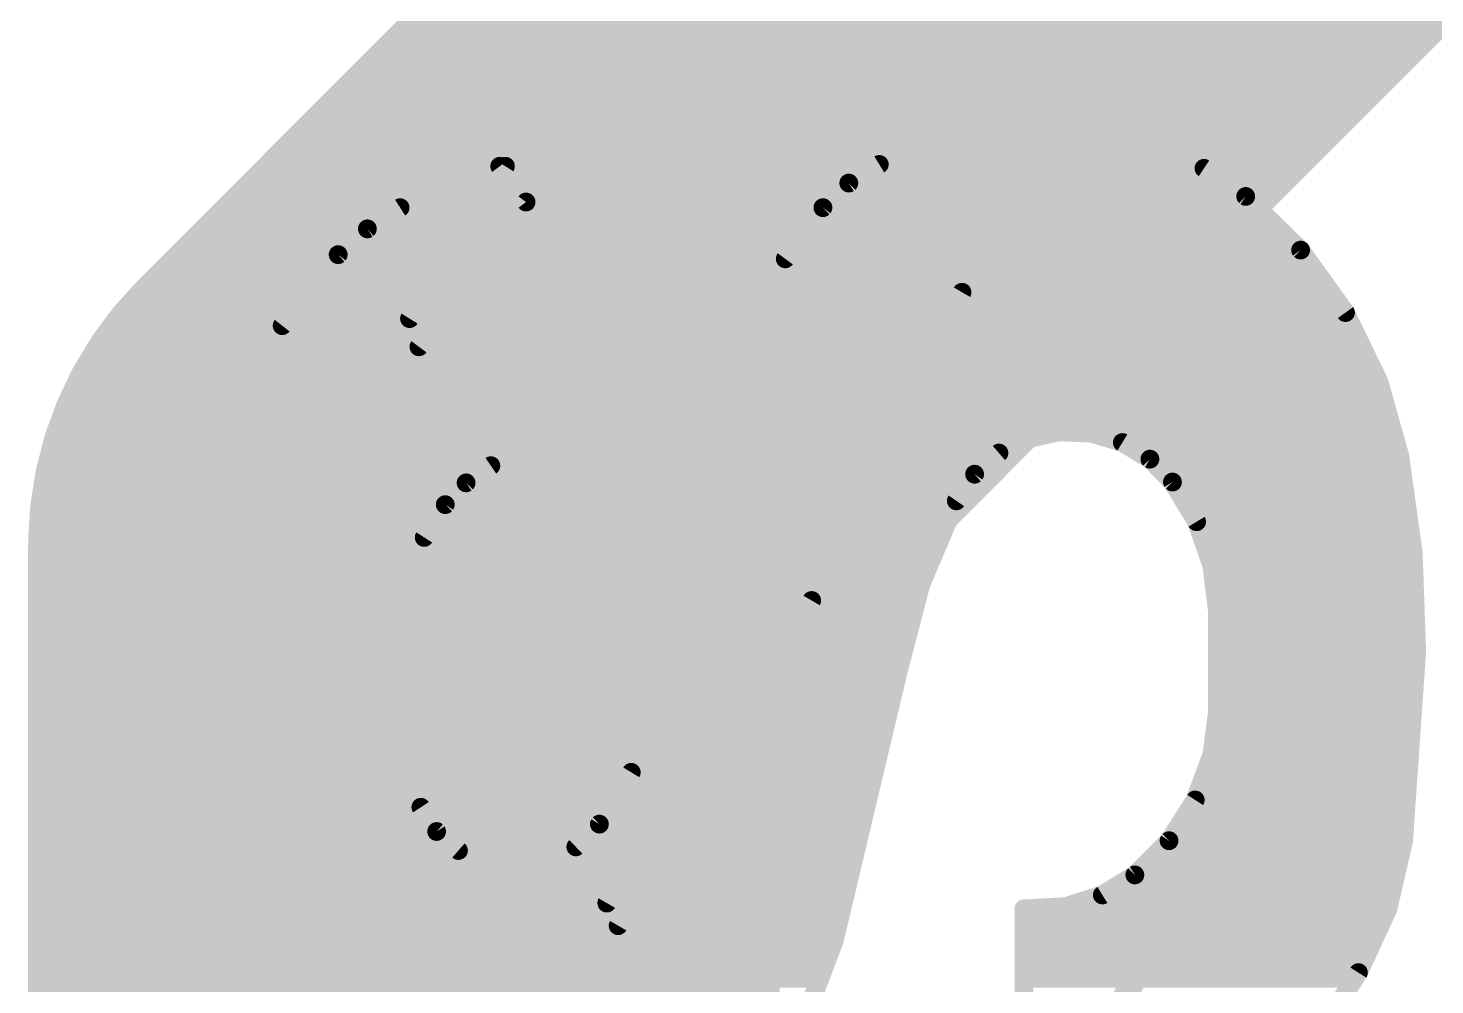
# Model space of a CAD drawing. Extents: x -1.3 to 26.8, y -12.7 to 30.6.
# Drawn here: x 9.652 to 11.554, y 5.757 to 7.05 of the extents above; entities that cross this region are included whole.
import ezdxf

# ---------------------------------------------------------------- set-up
doc = ezdxf.new("R2010")
doc.units = 0
doc.layers.add('1', color=12, linetype='CONTINUOUS')
doc.layers.add('21', color=41, linetype='CONTINUOUS')

msp = doc.modelspace()

# ---------------------------------------------------------------- linework, layer by layer
at = {"layer": '1', "const_width": 1.016}
for points in [[(10.16, 6.35), (17.78, 13.97)], [(10.16, 2.54), (10.16, 6.35)]]:
    msp.add_lwpolyline(points, dxfattribs=at)
at = {"layer": '1', "const_width": 0.508}
for points in [[(10.414, 6.35, 1), (9.906, 6.35)], [(9.9804, 6.5296, 1), (10.3396, 6.1704)]]:
    msp.add_lwpolyline(points, format="xyb", dxfattribs=at)
at = {"layer": '21', "const_width": 0.0254}
for points in [[(10.9029, 6.8994), (10.8026, 6.8656)], [(11.0084, 6.9088), (10.9029, 6.8994)], [(11.1125, 6.9012), (11.0084, 6.9088)], [(11.1789, 6.8869), (11.1125, 6.9012)], [(10.8555, 6.8834), (11.1872, 6.8834)], [(11.2415, 6.8603), (11.1789, 6.8869)], [(10.2972, 6.8631), (10.1676, 6.6573)], [(10.2895, 6.8631), (10.2337, 6.8428)], [(10.2755, 6.858), (10.2933, 6.858)], [(10.3251, 6.8148), (10.2895, 6.8631)], [(10.294, 6.858), (10.3683, 6.858)], [(10.3683, 6.8707), (10.2972, 6.8631)], [(10.3683, 6.4821), (10.3683, 6.8707)], [(10.8026, 6.8656), (10.7614, 6.8404)], [(10.7902, 6.858), (11.245, 6.858)], [(11.2979, 6.8224), (11.2415, 6.8603)], [(10.2337, 6.8428), (10.1549, 6.8072)], [(10.7614, 6.8404), (10.7264, 6.8072)], [(10.1803, 6.6192), (10.3251, 6.8148)], [(10.2111, 6.8326), (10.312, 6.8326)], [(10.278, 6.8326), (10.3683, 6.8326)], [(10.7531, 6.8326), (11.2827, 6.8326)], [(11.3722, 6.7498), (11.2979, 6.8224)], [(10.1549, 6.8072), (10.1106, 6.7786)], [(10.1549, 6.8072), (10.3195, 6.8072)], [(10.262, 6.8072), (10.3683, 6.8072)], [(10.7264, 6.8072), (10.6755, 6.7381)], [(10.7264, 6.8072), (11.3135, 6.8072)], [(10.1106, 6.7786), (10.0711, 6.7437)], [(10.1156, 6.7818), (10.3007, 6.7818)], [(10.246, 6.7818), (10.3683, 6.7818)], [(10.7077, 6.7818), (11.3395, 6.7818)], [(10.0711, 6.7437), (9.9954, 6.6477)], [(10.0855, 6.7564), (10.2819, 6.7564)], [(10.23, 6.7564), (10.3683, 6.7564)], [(10.6755, 6.7381), (10.635, 6.6624)], [(10.689, 6.7564), (11.3655, 6.7564)], [(11.4328, 6.6654), (11.3722, 6.7498)], [(10.0611, 6.731), (10.2631, 6.731)], [(10.214, 6.731), (10.3683, 6.731)], [(10.6718, 6.731), (11.3857, 6.731)], [(10.0411, 6.7056), (10.2443, 6.7056)], [(10.198, 6.7056), (10.3683, 6.7056)], [(10.6581, 6.7056), (11.404, 6.7056)], [(10.7112, 6.2763), (10.9423, 6.7005)], [(10.9499, 6.7107), (10.9144, 6.6929)], [(10.9397, 6.7056), (10.9651, 6.7056)], [(10.9423, 6.7005), (11.2674, 6.5913)], [(11.2827, 6.5989), (10.9499, 6.7107)], [(10.9144, 6.6929), (10.4343, 5.8674)], [(10.021, 6.6802), (10.2255, 6.6802)], [(10.182, 6.6802), (10.3683, 6.6802)], [(10.635, 6.6624), (10.574, 6.4969)], [(10.6445, 6.6802), (10.9312, 6.6802)], [(10.907, 6.6802), (11.0407, 6.6802)], [(11.0027, 6.6802), (11.4222, 6.6802)], [(11.478, 6.5719), (11.4328, 6.6654)], [(9.9954, 6.6477), (9.9416, 6.538)], [(10.001, 6.6548), (10.2067, 6.6548)], [(10.1676, 6.6573), (10.0355, 6.2027)], [(10.1669, 6.6548), (10.3683, 6.6548)], [(10.6322, 6.6548), (10.9174, 6.6548)], [(10.8922, 6.6548), (11.1163, 6.6548)], [(11.0784, 6.6548), (11.438, 6.6548)], [(9.9864, 6.6294), (10.1879, 6.6294)], [(10.1595, 6.6294), (10.3683, 6.6294)], [(10.6228, 6.6294), (10.9036, 6.6294)], [(10.8775, 6.6294), (11.1919, 6.6294)], [(11.154, 6.6294), (11.4502, 6.6294)], [(10.0457, 6.1976), (10.1803, 6.6192)], [(9.974, 6.604), (10.1754, 6.604)], [(10.1521, 6.604), (10.3683, 6.604)], [(10.6135, 6.604), (10.8897, 6.604)], [(10.8627, 6.604), (11.2675, 6.604)], [(11.2296, 6.604), (11.4625, 6.604)], [(11.2674, 6.5913), (11.3563, 6.1976)], [(11.3741, 6.1874), (11.2827, 6.5989)], [(9.9615, 6.5786), (10.1673, 6.5786)], [(10.1447, 6.5786), (10.3683, 6.5786)], [(10.6041, 6.5786), (10.8759, 6.5786)], [(10.8479, 6.5786), (11.2872, 6.5786)], [(11.2703, 6.5786), (11.4747, 6.5786)], [(11.5062, 6.4719), (11.478, 6.5719)], [(9.9491, 6.5532), (10.1592, 6.5532)], [(10.1374, 6.5532), (10.3683, 6.5532)], [(10.5948, 6.5532), (10.862, 6.5532)], [(10.8332, 6.5532), (11.2929, 6.5532)], [(11.276, 6.5532), (11.4832, 6.5532)], [(9.9416, 6.538), (9.9047, 6.4029)], [(9.9388, 6.5278), (10.1511, 6.5278)], [(10.13, 6.5278), (10.3683, 6.5278)], [(10.5854, 6.5278), (10.8482, 6.5278)], [(10.8184, 6.5278), (11.2985, 6.5278)], [(11.2817, 6.5278), (11.4904, 6.5278)], [(9.9319, 6.5024), (10.143, 6.5024)], [(10.1226, 6.5024), (10.3683, 6.5024)], [(10.574, 6.4969), (10.5359, 6.3246)], [(10.5761, 6.5024), (10.8344, 6.5024)], [(10.8036, 6.5024), (11.0374, 6.5024)], [(10.9644, 6.4756), (11.0034, 6.4951)], [(11.0034, 6.4951), (11.046, 6.5042)], [(11.046, 6.5042), (11.0896, 6.5024)], [(11.0896, 6.5024), (11.1312, 6.4898)], [(11.0896, 6.5024), (11.3041, 6.5024)], [(11.2875, 6.5024), (11.4976, 6.5024)], [(9.925, 6.477), (10.1349, 6.477)], [(10.1152, 6.477), (10.3259, 6.477)], [(10.2775, 6.4585), (10.3149, 6.4745)], [(10.3149, 6.4745), (10.3413, 6.4805)], [(10.3413, 6.4805), (10.3683, 6.4821)], [(10.5696, 6.477), (10.8205, 6.477)], [(10.7888, 6.477), (10.9671, 6.477)], [(10.9315, 6.447), (10.9644, 6.4756)], [(11.1312, 6.4898), (11.1684, 6.4673)], [(11.1524, 6.477), (11.3098, 6.477)], [(11.2932, 6.477), (11.5048, 6.477)], [(11.5244, 6.3404), (11.5062, 6.4719)], [(10.244, 6.4353), (10.2775, 6.4585)], [(11.1684, 6.4673), (11.1989, 6.4364)], [(9.918, 6.4516), (10.1268, 6.4516)], [(10.1078, 6.4516), (10.2676, 6.4516)], [(10.2159, 6.4059), (10.244, 6.4353)], [(10.564, 6.4516), (10.8067, 6.4516)], [(10.7741, 6.4516), (10.9368, 6.4516)], [(10.9068, 6.411), (10.9315, 6.447)], [(11.1839, 6.4516), (11.3154, 6.4516)], [(11.1989, 6.4364), (11.2316, 6.3828)], [(11.2989, 6.4516), (11.509, 6.4516)], [(9.9111, 6.4262), (10.1187, 6.4262)], [(10.1004, 6.4262), (10.2353, 6.4262)], [(10.5584, 6.4262), (10.7929, 6.4262)], [(10.7593, 6.4262), (10.9172, 6.4262)], [(11.2051, 6.4262), (11.3211, 6.4262)], [(11.3047, 6.4262), (11.5125, 6.4262)], [(9.9047, 6.4029), (9.8908, 6.2636)], [(9.9045, 6.4008), (10.1106, 6.4008)], [(10.0931, 6.4008), (10.2126, 6.4008)], [(10.1875, 6.3616), (10.2159, 6.4059)], [(10.5528, 6.4008), (10.779, 6.4008)], [(10.7445, 6.4008), (10.9025, 6.4008)], [(10.8589, 6.2983), (10.9068, 6.411)], [(11.2206, 6.4008), (11.3267, 6.4008)], [(11.3104, 6.4008), (11.5161, 6.4008)], [(11.2316, 6.3828), (11.2522, 6.3234)], [(9.902, 6.3754), (10.1025, 6.3754)], [(10.0857, 6.3754), (10.1964, 6.3754)], [(10.1678, 6.3127), (10.1875, 6.3616)], [(10.5471, 6.3754), (10.7652, 6.3754)], [(10.7297, 6.3754), (10.8917, 6.3754)], [(11.2341, 6.3754), (11.3323, 6.3754)], [(11.3162, 6.3754), (11.5196, 6.3754)], [(9.8994, 6.35), (10.0944, 6.35)], [(10.0783, 6.35), (10.1828, 6.35)], [(10.5415, 6.35), (10.7514, 6.35)], [(10.715, 6.35), (10.8809, 6.35)], [(11.243, 6.35), (11.338, 6.35)], [(11.3219, 6.35), (11.5231, 6.35)], [(11.5291, 6.2078), (11.5244, 6.3404)], [(9.8969, 6.3246), (10.0862, 6.3246)], [(10.0709, 6.3246), (10.1726, 6.3246)], [(10.5359, 6.3246), (10.4953, 6.1214)], [(10.5359, 6.3246), (10.7375, 6.3246)], [(10.7002, 6.3246), (10.8701, 6.3246)], [(11.2518, 6.3246), (11.3436, 6.3246)], [(11.2522, 6.3234), (11.2598, 6.2611)], [(11.3276, 6.3246), (11.525, 6.3246)], [(10.1575, 6.2611), (10.1678, 6.3127)], [(9.8944, 6.2992), (10.0781, 6.2992)], [(10.0635, 6.2992), (10.1651, 6.2992)], [(10.5308, 6.2992), (10.7237, 6.2992)], [(10.6854, 6.2992), (10.8593, 6.2992)], [(10.828, 6.1798), (10.8589, 6.2983)], [(11.2551, 6.2992), (11.3493, 6.2992)], [(11.3334, 6.2992), (11.5259, 6.2992)], [(9.8908, 6.2636), (9.8908, 6.0833)], [(9.8918, 6.2738), (10.07, 6.2738)], [(10.0562, 6.2738), (10.16, 6.2738)], [(10.4496, 5.8369), (10.7112, 6.2763)], [(10.5258, 6.2738), (10.7097, 6.2738)], [(10.6707, 6.2738), (10.8525, 6.2738)], [(11.2582, 6.2738), (11.3549, 6.2738)], [(11.3391, 6.2738), (11.5268, 6.2738)], [(9.8908, 6.2484), (10.0619, 6.2484)], [(10.0488, 6.2484), (10.1568, 6.2484)], [(10.153, 6.1748), (10.1575, 6.2611)], [(10.5207, 6.2484), (10.6946, 6.2484)], [(10.6559, 6.2484), (10.8459, 6.2484)], [(11.2598, 6.2611), (11.2598, 6.1265)], [(11.2598, 6.2484), (11.3606, 6.2484)], [(11.3448, 6.2484), (11.5277, 6.2484)], [(9.8908, 6.223), (10.0538, 6.223)], [(10.0414, 6.223), (10.1555, 6.223)], [(10.5156, 6.223), (10.6795, 6.223)], [(10.6411, 6.223), (10.8393, 6.223)], [(11.2598, 6.223), (11.3662, 6.223)], [(11.3506, 6.223), (11.5286, 6.223)], [(11.5113, 5.9512), (11.5291, 6.2078)], [(9.8908, 6.1976), (10.0457, 6.1976)], [(10.0355, 6.2027), (10.1448, 5.7836)], [(10.0368, 6.1976), (10.1542, 6.1976)], [(10.16, 5.8191), (10.0457, 6.1976)], [(10.5105, 6.1976), (10.6643, 6.1976)], [(10.6263, 6.1976), (10.8326, 6.1976)], [(11.3563, 6.1976), (10.9982, 5.4737)], [(10.9982, 5.4737), (11.3741, 6.1874)], [(11.2598, 6.1976), (11.3718, 6.1976)], [(11.3563, 6.1976), (11.5284, 6.1976)], [(9.8908, 6.1722), (10.0534, 6.1722)], [(10.0435, 6.1722), (10.1532, 6.1722)], [(10.1575, 6.0884), (10.153, 6.1748)], [(10.5054, 6.1722), (10.6492, 6.1722)], [(10.6116, 6.1722), (10.8262, 6.1722)], [(10.7417, 5.8166), (10.828, 6.1798)], [(11.2598, 6.1722), (11.3661, 6.1722)], [(11.3437, 6.1722), (11.5266, 6.1722)], [(9.8908, 6.1468), (10.061, 6.1468)], [(10.0501, 6.1468), (10.1545, 6.1468)], [(10.5004, 6.1468), (10.6341, 6.1468)], [(10.5968, 6.1468), (10.8202, 6.1468)], [(11.2598, 6.1468), (11.3527, 6.1468)], [(11.3312, 6.1468), (11.5249, 6.1468)], [(9.8908, 6.1214), (10.0687, 6.1214)], [(10.0567, 6.1214), (10.1558, 6.1214)], [(10.4953, 6.1214), (10.4673, 6.0441)], [(10.4953, 6.1214), (10.619, 6.1214)], [(10.582, 6.1214), (10.8141, 6.1214)], [(11.2598, 6.1265), (11.2522, 6.0681)], [(11.2591, 6.1214), (11.3393, 6.1214)], [(11.3186, 6.1214), (11.5231, 6.1214)], [(9.8908, 6.096), (10.0764, 6.096)], [(10.0633, 6.096), (10.1571, 6.096)], [(10.4861, 6.096), (10.6039, 6.096)], [(10.5673, 6.096), (10.8081, 6.096)], [(11.2558, 6.096), (11.326, 6.096)], [(11.306, 6.096), (11.5213, 6.096)], [(9.8908, 6.0833), (9.9063, 5.9403)], [(10.1664, 6.0416), (10.1575, 6.0884)], [(9.8922, 6.0706), (10.0841, 6.0706)], [(10.07, 6.0706), (10.1609, 6.0706)], [(10.4769, 6.0706), (10.5887, 6.0706)], [(10.5525, 6.0706), (10.8021, 6.0706)], [(11.2522, 6.0681), (11.2296, 6.0068)], [(11.2525, 6.0706), (11.3126, 6.0706)], [(11.2935, 6.0706), (11.5196, 6.0706)], [(9.8949, 6.0452), (10.0917, 6.0452)], [(10.0766, 6.0452), (10.1657, 6.0452)], [(10.1829, 5.9969), (10.1664, 6.0416)], [(10.4673, 6.0441), (10.4242, 5.9741)], [(10.4677, 6.0452), (10.5736, 6.0452)], [(10.5377, 6.0452), (10.796, 6.0452)], [(11.2438, 6.0452), (11.2992, 6.0452)], [(11.2809, 6.0452), (11.5178, 6.0452)], [(9.8977, 6.0198), (10.0994, 6.0198)], [(10.0832, 6.0198), (10.1744, 6.0198)], [(10.4524, 6.0198), (10.5585, 6.0198)], [(10.5229, 6.0198), (10.79, 6.0198)], [(11.2344, 6.0198), (11.2858, 6.0198)], [(11.2683, 6.0198), (11.5161, 6.0198)], [(10.2042, 5.9642), (10.1829, 5.9969)], [(11.2296, 6.0068), (11.1944, 5.9517)], [(9.9004, 5.9944), (10.1071, 5.9944)], [(10.0898, 5.9944), (10.1845, 5.9944)], [(10.4367, 5.9944), (10.5434, 5.9944)], [(10.5082, 5.9944), (10.7839, 5.9944)], [(11.2217, 5.9944), (11.2724, 5.9944)], [(11.2558, 5.9944), (11.5143, 5.9944)], [(9.9032, 5.969), (10.1147, 5.969)], [(10.0964, 5.969), (10.2011, 5.969)], [(10.2337, 5.9385), (10.2042, 5.9642)], [(10.4242, 5.9741), (10.3924, 5.9434)], [(10.4189, 5.969), (10.5282, 5.969)], [(10.4934, 5.969), (10.7779, 5.969)], [(11.2054, 5.969), (11.2591, 5.969)], [(11.2432, 5.969), (11.5125, 5.969)], [(9.9059, 5.9436), (10.1224, 5.9436)], [(9.9063, 5.9403), (9.9474, 5.8025)], [(10.1031, 5.9436), (10.2278, 5.9436)], [(10.3924, 5.9434), (10.353, 5.9233)], [(10.3926, 5.9436), (10.5131, 5.9436)], [(10.4786, 5.9436), (10.7719, 5.9436)], [(11.1944, 5.9517), (11.1481, 5.9055)], [(11.1863, 5.9436), (11.2457, 5.9436)], [(11.2307, 5.9436), (11.5095, 5.9436)], [(11.4901, 5.8591), (11.5113, 5.9512)], [(10.2713, 5.9214), (10.2337, 5.9385)], [(10.3123, 5.9162), (10.2713, 5.9214)], [(10.353, 5.9233), (10.3123, 5.9162)], [(9.9129, 5.9182), (10.1301, 5.9182)], [(10.1097, 5.9182), (10.2963, 5.9182)], [(10.3239, 5.9182), (10.498, 5.9182)], [(10.4638, 5.9182), (10.7658, 5.9182)], [(11.1481, 5.9055), (11.1041, 5.8784)], [(11.1608, 5.9182), (11.2323, 5.9182)], [(11.2181, 5.9182), (11.5037, 5.9182)], [(9.9204, 5.8928), (10.1377, 5.8928)], [(10.1163, 5.8928), (10.4829, 5.8928)], [(10.4491, 5.8928), (10.7598, 5.8928)], [(11.1275, 5.8928), (11.2189, 5.8928)], [(11.2055, 5.8928), (11.4978, 5.8928)], [(9.928, 5.8674), (10.1454, 5.8674)], [(10.1229, 5.8674), (10.4678, 5.8674)], [(10.4343, 5.8674), (10.16, 5.8191)], [(10.4343, 5.8674), (10.7538, 5.8674)], [(11.1041, 5.8784), (11.0549, 5.8628)], [(11.0694, 5.8674), (11.2056, 5.8674)], [(11.193, 5.8674), (11.492, 5.8674)], [(11.0033, 5.8598), (10.9982, 5.8598)], [(10.9982, 5.8598), (10.9982, 5.4737)], [(11.0549, 5.8628), (11.0033, 5.8598)], [(11.4503, 5.7734), (11.4901, 5.8591)], [(9.9356, 5.842), (10.1531, 5.842)], [(10.1296, 5.842), (10.4526, 5.842)], [(10.1448, 5.7836), (10.4496, 5.8369)], [(10.2901, 5.842), (10.7477, 5.842)], [(10.9982, 5.842), (11.1922, 5.842)], [(11.1804, 5.842), (11.4821, 5.842)], [(9.9432, 5.8166), (10.7417, 5.8166)], [(10.1362, 5.8166), (10.3335, 5.8166)], [(10.7111, 5.7358), (10.7417, 5.8166)], [(10.9982, 5.8166), (11.1788, 5.8166)], [(11.1678, 5.8166), (11.4703, 5.8166)], [(9.9474, 5.8025), (10.0127, 5.6744)], [(9.9531, 5.7912), (10.7321, 5.7912)], [(10.1428, 5.7912), (10.1883, 5.7912)], [(10.9982, 5.7912), (11.1654, 5.7912)], [(11.1553, 5.7912), (11.4586, 5.7912)], [(11.3741, 5.654), (11.4503, 5.7734)], [(9.9661, 5.7658), (10.7225, 5.7658)], [(10.9982, 5.7658), (11.152, 5.7658)], [(11.1427, 5.7658), (11.4454, 5.7658)]]:
    msp.add_lwpolyline(points, dxfattribs=at)
at = {"layer": '21', "const_width": 0.0127}
for points in [[(10.9024, 6.9057, 1), (10.9035, 6.8931)], [(10.905, 6.8934, 1), (10.9009, 6.9054)], [(11.0089, 6.9151, 1), (11.0079, 6.9025)], [(11.009, 6.9025, 1), (11.0078, 6.9151)], [(11.1138, 6.9074, 1), (11.1112, 6.895)], [(11.112, 6.8949, 1), (11.113, 6.9075)], [(10.8555, 6.8898, 1), (10.8555, 6.877)], [(11.1814, 6.8928, 1), (11.1765, 6.8811)], [(11.1776, 6.8807, 1), (11.1803, 6.8931)], [(11.1872, 6.877, 1), (11.1872, 6.8898)], [(10.2755, 6.8644, 1), (10.2755, 6.8517)], [(10.2946, 6.8669, 1), (10.2844, 6.8593)], [(10.2917, 6.8571, 1), (10.2873, 6.8691)], [(10.294, 6.8644, 1), (10.294, 6.8517)], [(10.2965, 6.8694, 1), (10.2979, 6.8568)], [(10.3026, 6.8597, 1), (10.2918, 6.8665)], [(10.2933, 6.8517, 1), (10.2933, 6.8644)], [(10.3746, 6.8707, 1), (10.362, 6.8707)], [(10.369, 6.8644, 1), (10.3676, 6.877)], [(10.3683, 6.8517, 1), (10.3683, 6.8644)], [(10.7902, 6.8644, 1), (10.7902, 6.8517)], [(10.8006, 6.8716, 1), (10.8046, 6.8596)], [(10.8059, 6.8602, 1), (10.7993, 6.871)], [(11.245, 6.8656, 1), (11.238, 6.8551)], [(11.239, 6.8545, 1), (11.244, 6.8662)], [(11.245, 6.8517, 1), (11.245, 6.8644)], [(10.2315, 6.8488, 1), (10.2359, 6.8368)], [(10.2363, 6.837, 1), (10.2311, 6.8486)], [(10.7581, 6.8459, 1), (10.7647, 6.835)], [(10.7658, 6.8358, 1), (10.757, 6.845)], [(10.2111, 6.839, 1), (10.2111, 6.8262)], [(10.278, 6.839, 1), (10.278, 6.8262)], [(10.312, 6.8262, 1), (10.312, 6.839)], [(10.3302, 6.811, 1), (10.32, 6.8186)], [(10.3683, 6.8262, 1), (10.3683, 6.839)], [(10.7531, 6.839, 1), (10.7531, 6.8262)], [(11.2827, 6.8262, 1), (11.2827, 6.839)], [(11.3023, 6.8269, 1), (11.2935, 6.8179)], [(11.2944, 6.8171, 1), (11.3014, 6.8277)], [(10.1549, 6.8136, 1), (10.1549, 6.8008)], [(10.1523, 6.813, 1), (10.1575, 6.8014)], [(10.1583, 6.8019, 1), (10.1515, 6.8125)], [(10.262, 6.8136, 1), (10.262, 6.8008)], [(10.3195, 6.8008, 1), (10.3195, 6.8136)], [(10.32, 6.811, 1), (10.3302, 6.8186)], [(10.3683, 6.8008, 1), (10.3683, 6.8136)], [(10.7264, 6.8136, 1), (10.7264, 6.8008)], [(10.722, 6.8118, 1), (10.7308, 6.8026)], [(10.7315, 6.8034, 1), (10.7213, 6.811)], [(11.3135, 6.8008, 1), (11.3135, 6.8136)], [(10.1072, 6.7839, 1), (10.1141, 6.7732)], [(10.1148, 6.7738, 1), (10.1064, 6.7833)], [(10.1156, 6.7882, 1), (10.1156, 6.7755)], [(10.246, 6.7882, 1), (10.246, 6.7755)], [(10.3007, 6.7755, 1), (10.3007, 6.7882)], [(10.3683, 6.7755, 1), (10.3683, 6.7882)], [(10.7077, 6.7882, 1), (10.7077, 6.7755)], [(11.3395, 6.7755, 1), (11.3395, 6.7882)], [(10.0669, 6.7485, 1), (10.0753, 6.7389)], [(10.0761, 6.7398, 1), (10.0661, 6.7476)], [(10.0855, 6.7628, 1), (10.0855, 6.75)], [(10.23, 6.7628, 1), (10.23, 6.75)], [(10.2819, 6.75, 1), (10.2819, 6.7628)], [(10.3683, 6.75, 1), (10.3683, 6.7628)], [(10.6811, 6.7351, 1), (10.6699, 6.7411)], [(10.689, 6.7628, 1), (10.689, 6.75)], [(11.3655, 6.75, 1), (11.3655, 6.7628)], [(11.3774, 6.7535, 1), (11.367, 6.7461)], [(11.3678, 6.7453, 1), (11.3766, 6.7543)], [(10.0611, 6.7374, 1), (10.0611, 6.7247)], [(10.214, 6.7374, 1), (10.214, 6.7247)], [(10.2631, 6.7247, 1), (10.2631, 6.7374)], [(10.3683, 6.7247, 1), (10.3683, 6.7374)], [(10.6718, 6.7374, 1), (10.6718, 6.7247)], [(10.6704, 6.7418, 1), (10.6806, 6.7343)], [(11.3857, 6.7247, 1), (11.3857, 6.7374)], [(10.0411, 6.712, 1), (10.0411, 6.6993)], [(10.198, 6.712, 1), (10.198, 6.6993)], [(10.2443, 6.6993, 1), (10.2443, 6.712)], [(10.3683, 6.6993, 1), (10.3683, 6.712)], [(10.6581, 6.712, 1), (10.6581, 6.6993)], [(10.9397, 6.712, 1), (10.9397, 6.6993)], [(10.9443, 6.7065, 1), (10.9403, 6.6945)], [(10.9479, 6.6975, 1), (10.9367, 6.7035)], [(10.9519, 6.7167, 1), (10.9479, 6.7047)], [(10.9527, 6.705, 1), (10.9471, 6.7164)], [(10.9651, 6.6993, 1), (10.9651, 6.712)], [(11.404, 6.6993, 1), (11.404, 6.712)], [(10.9116, 6.6986, 1), (10.9172, 6.6872)], [(10.9199, 6.6897, 1), (10.9089, 6.6961)], [(10.021, 6.6866, 1), (10.021, 6.6738)], [(10.182, 6.6866, 1), (10.182, 6.6738)], [(10.2255, 6.6738, 1), (10.2255, 6.6866)], [(10.3683, 6.6738, 1), (10.3683, 6.6866)], [(10.641, 6.6602, 1), (10.629, 6.6646)], [(10.6445, 6.6866, 1), (10.6445, 6.6738)], [(10.907, 6.6866, 1), (10.907, 6.6738)], [(10.9312, 6.6738, 1), (10.9312, 6.6866)], [(11.0027, 6.6866, 1), (11.0027, 6.6738)], [(11.0407, 6.6738, 1), (11.0407, 6.6866)], [(11.4222, 6.6738, 1), (11.4222, 6.6866)], [(11.4386, 6.6682, 1), (11.4271, 6.6627)], [(11.4277, 6.6617, 1), (11.438, 6.6691)], [(9.9904, 6.6517, 1), (10.0004, 6.6438)], [(10.0011, 6.6449, 1), (9.9897, 6.6505)], [(10.001, 6.6612, 1), (10.001, 6.6485)], [(10.1669, 6.6612, 1), (10.1669, 6.6485)], [(10.1622, 6.6607, 1), (10.173, 6.6539)], [(10.1737, 6.6555, 1), (10.1615, 6.6591)], [(10.2067, 6.6485, 1), (10.2067, 6.6612)], [(10.3683, 6.6485, 1), (10.3683, 6.6612)], [(10.6322, 6.6612, 1), (10.6322, 6.6485)], [(10.6294, 6.6654, 1), (10.6406, 6.6594)], [(10.8922, 6.6612, 1), (10.8922, 6.6485)], [(10.9174, 6.6485, 1), (10.9174, 6.6612)], [(11.0784, 6.6612, 1), (11.0784, 6.6485)], [(11.1163, 6.6485, 1), (11.1163, 6.6612)], [(11.438, 6.6485, 1), (11.438, 6.6612)], [(9.9864, 6.6358, 1), (9.9864, 6.6231)], [(10.1595, 6.6358, 1), (10.1595, 6.6231)], [(10.1879, 6.6231, 1), (10.1879, 6.6358)], [(10.3683, 6.6231, 1), (10.3683, 6.6358)], [(10.6228, 6.6358, 1), (10.6228, 6.6231)], [(10.8775, 6.6358, 1), (10.8775, 6.6231)], [(10.9036, 6.6231, 1), (10.9036, 6.6358)], [(11.154, 6.6358, 1), (11.154, 6.6231)], [(11.1919, 6.6231, 1), (11.1919, 6.6358)], [(11.4502, 6.6231, 1), (11.4502, 6.6358)], [(10.1752, 6.623, 1), (10.1854, 6.6154)], [(10.1863, 6.6173, 1), (10.1743, 6.6211)], [(9.974, 6.6104, 1), (9.974, 6.5976)], [(10.1521, 6.6104, 1), (10.1521, 6.5976)], [(10.1754, 6.5976, 1), (10.1754, 6.6104)], [(10.3683, 6.5976, 1), (10.3683, 6.6104)], [(10.6135, 6.6104, 1), (10.6135, 6.5976)], [(10.8627, 6.6104, 1), (10.8627, 6.5976)], [(10.8897, 6.5976, 1), (10.8897, 6.6104)], [(11.2296, 6.6104, 1), (11.2296, 6.5976)], [(11.2736, 6.5927, 1), (11.2612, 6.5899)], [(11.2654, 6.5853, 1), (11.2694, 6.5973)], [(11.2675, 6.5976, 1), (11.2675, 6.6104)], [(11.2889, 6.6003, 1), (11.2765, 6.5975)], [(11.2807, 6.5929, 1), (11.2847, 6.6049)], [(11.4625, 6.5976, 1), (11.4625, 6.6104)], [(9.9615, 6.585, 1), (9.9615, 6.5723)], [(10.1447, 6.585, 1), (10.1447, 6.5723)], [(10.1673, 6.5723, 1), (10.1673, 6.585)], [(10.3683, 6.5723, 1), (10.3683, 6.585)], [(10.6041, 6.585, 1), (10.6041, 6.5723)], [(10.8479, 6.585, 1), (10.8479, 6.5723)], [(10.8759, 6.5723, 1), (10.8759, 6.585)], [(11.2703, 6.585, 1), (11.2703, 6.5723)], [(11.2872, 6.5723, 1), (11.2872, 6.585)], [(11.4841, 6.5736, 1), (11.4718, 6.5701)], [(11.4722, 6.5691, 1), (11.4837, 6.5746)], [(11.4747, 6.5723, 1), (11.4747, 6.585)], [(9.9491, 6.5596, 1), (9.9491, 6.5469)], [(10.1374, 6.5596, 1), (10.1374, 6.5469)], [(10.1592, 6.5469, 1), (10.1592, 6.5596)], [(10.3683, 6.5469, 1), (10.3683, 6.5596)], [(10.5948, 6.5596, 1), (10.5948, 6.5469)], [(10.8332, 6.5596, 1), (10.8332, 6.5469)], [(10.862, 6.5469, 1), (10.862, 6.5596)], [(11.276, 6.5596, 1), (11.276, 6.5469)], [(11.2929, 6.5469, 1), (11.2929, 6.5596)], [(11.4832, 6.5469, 1), (11.4832, 6.5596)], [(9.9359, 6.5408, 1), (9.9473, 6.5352)], [(9.9477, 6.5363, 1), (9.9355, 6.5397)], [(9.9388, 6.5342, 1), (9.9388, 6.5214)], [(10.13, 6.5342, 1), (10.13, 6.5214)], [(10.1511, 6.5214, 1), (10.1511, 6.5342)], [(10.3683, 6.5214, 1), (10.3683, 6.5342)], [(10.5854, 6.5342, 1), (10.5854, 6.5214)], [(10.8184, 6.5342, 1), (10.8184, 6.5214)], [(10.8482, 6.5214, 1), (10.8482, 6.5342)], [(11.2817, 6.5342, 1), (11.2817, 6.5214)], [(11.2985, 6.5214, 1), (11.2985, 6.5342)], [(11.4904, 6.5214, 1), (11.4904, 6.5342)], [(9.9319, 6.5088, 1), (9.9319, 6.4961)], [(10.1226, 6.5088, 1), (10.1226, 6.4961)], [(10.143, 6.4961, 1), (10.143, 6.5088)], [(10.3683, 6.4961, 1), (10.3683, 6.5088)], [(10.5681, 6.499, 1), (10.58, 6.4947)], [(10.5802, 6.4955, 1), (10.5678, 6.4982)], [(10.5761, 6.5088, 1), (10.5761, 6.4961)], [(10.8036, 6.5088, 1), (10.8036, 6.4961)], [(10.8344, 6.4961, 1), (10.8344, 6.5088)], [(11.002, 6.5013, 1), (11.0047, 6.4889)], [(11.0062, 6.4894, 1), (11.0005, 6.5008)], [(11.0374, 6.4961, 1), (11.0374, 6.5088)], [(11.0463, 6.5106, 1), (11.0458, 6.4979)], [(11.0473, 6.498, 1), (11.0447, 6.5105)], [(11.0914, 6.5085, 1), (11.0878, 6.4963)], [(11.0896, 6.5088, 1), (11.0896, 6.4961)], [(11.0893, 6.4961, 1), (11.0899, 6.5087)], [(11.2875, 6.5088, 1), (11.2875, 6.4961)], [(11.3041, 6.4961, 1), (11.3041, 6.5088)], [(11.4976, 6.4961, 1), (11.4976, 6.5088)], [(9.925, 6.4834, 1), (9.925, 6.4707)], [(10.1152, 6.4834, 1), (10.1152, 6.4707)], [(10.1349, 6.4707, 1), (10.1349, 6.4834)], [(10.3135, 6.4807, 1), (10.3163, 6.4683)], [(10.3174, 6.4687, 1), (10.3124, 6.4803)], [(10.3259, 6.4707, 1), (10.3259, 6.4834)], [(10.3409, 6.4868, 1), (10.3417, 6.4741)], [(10.3427, 6.4743, 1), (10.3399, 6.4867)], [(10.362, 6.4821, 1), (10.3746, 6.4821)], [(10.3687, 6.4758, 1), (10.3679, 6.4884)], [(10.5696, 6.4834, 1), (10.5696, 6.4707)], [(10.7888, 6.4834, 1), (10.7888, 6.4707)], [(10.8205, 6.4707, 1), (10.8205, 6.4834)], [(10.9615, 6.4813, 1), (10.9672, 6.4699)], [(10.9685, 6.4708, 1), (10.9602, 6.4804)], [(10.9671, 6.4707, 1), (10.9671, 6.4834)], [(11.1345, 6.4952, 1), (11.1279, 6.4844)], [(11.1293, 6.4837, 1), (11.133, 6.4959)], [(11.1524, 6.4834, 1), (11.1524, 6.4707)], [(11.2932, 6.4834, 1), (11.2932, 6.4707)], [(11.3098, 6.4707, 1), (11.3098, 6.4834)], [(11.5125, 6.4728, 1), (11.4999, 6.471)], [(11.5048, 6.4707, 1), (11.5048, 6.4834)], [(10.275, 6.4643, 1), (10.28, 6.4526)], [(10.2811, 6.4532, 1), (10.2739, 6.4637)], [(11.1729, 6.4718, 1), (11.1639, 6.4629)], [(11.1651, 6.4619, 1), (11.1717, 6.4728)], [(11.5001, 6.4702, 1), (11.5123, 6.4736)], [(9.918, 6.458, 1), (9.918, 6.4452)], [(10.1078, 6.458, 1), (10.1078, 6.4452)], [(10.1268, 6.4452, 1), (10.1268, 6.458)], [(10.2404, 6.4405, 1), (10.2477, 6.4301)], [(10.2486, 6.4309, 1), (10.2395, 6.4397)], [(10.2676, 6.4452, 1), (10.2676, 6.458)], [(10.564, 6.458, 1), (10.564, 6.4452)], [(10.7741, 6.458, 1), (10.7741, 6.4452)], [(10.8067, 6.4452, 1), (10.8067, 6.458)], [(10.9273, 6.4518, 1), (10.9356, 6.4422)], [(10.9367, 6.4434, 1), (10.9262, 6.4506)], [(10.9368, 6.4452, 1), (10.9368, 6.458)], [(11.1839, 6.458, 1), (11.1839, 6.4452)], [(11.2043, 6.4397, 1), (11.1935, 6.4331)], [(11.1944, 6.4319, 1), (11.2034, 6.4409)], [(11.2989, 6.458, 1), (11.2989, 6.4452)], [(11.3154, 6.4452, 1), (11.3154, 6.458)], [(11.509, 6.4452, 1), (11.509, 6.458)], [(9.9111, 6.4326, 1), (9.9111, 6.4199)], [(10.1004, 6.4326, 1), (10.1004, 6.4199)], [(10.1187, 6.4199, 1), (10.1187, 6.4326)], [(10.2353, 6.4199, 1), (10.2353, 6.4326)], [(10.5584, 6.4326, 1), (10.5584, 6.4199)], [(10.7593, 6.4326, 1), (10.7593, 6.4199)], [(10.7929, 6.4199, 1), (10.7929, 6.4326)], [(10.9172, 6.4199, 1), (10.9172, 6.4326)], [(11.2051, 6.4326, 1), (11.2051, 6.4199)], [(11.3047, 6.4326, 1), (11.3047, 6.4199)], [(11.3211, 6.4199, 1), (11.3211, 6.4326)], [(11.5125, 6.4199, 1), (11.5125, 6.4326)], [(9.9045, 6.4072, 1), (9.9045, 6.3944)], [(9.8986, 6.4046, 1), (9.9109, 6.4012)], [(9.911, 6.4023, 1), (9.8984, 6.4036)], [(10.0931, 6.4072, 1), (10.0931, 6.3944)], [(10.1106, 6.3944, 1), (10.1106, 6.4072)], [(10.2113, 6.4103, 1), (10.2205, 6.4015)], [(10.2212, 6.4025, 1), (10.2106, 6.4093)], [(10.2126, 6.3944, 1), (10.2126, 6.4072)], [(10.5528, 6.4072, 1), (10.5528, 6.3944)], [(10.7445, 6.4072, 1), (10.7445, 6.3944)], [(10.779, 6.3944, 1), (10.779, 6.4072)], [(10.9016, 6.4146, 1), (10.912, 6.4074)], [(10.9126, 6.4085, 1), (10.901, 6.4135)], [(10.9025, 6.3944, 1), (10.9025, 6.4072)], [(11.2206, 6.4072, 1), (11.2206, 6.3944)], [(11.3104, 6.4072, 1), (11.3104, 6.3944)], [(11.3267, 6.3944, 1), (11.3267, 6.4072)], [(11.5161, 6.3944, 1), (11.5161, 6.4072)], [(11.2376, 6.3848, 1), (11.2256, 6.3807)], [(11.2261, 6.3795, 1), (11.237, 6.3861)], [(9.902, 6.3818, 1), (9.902, 6.369)], [(10.0857, 6.3818, 1), (10.0857, 6.369)], [(10.1025, 6.369, 1), (10.1025, 6.3818)], [(10.1821, 6.365, 1), (10.1928, 6.3581)], [(10.1934, 6.3592, 1), (10.1816, 6.3639)], [(10.1964, 6.369, 1), (10.1964, 6.3818)], [(10.5471, 6.3818, 1), (10.5471, 6.369)], [(10.7297, 6.3818, 1), (10.7297, 6.369)], [(10.7652, 6.369, 1), (10.7652, 6.3818)], [(10.8917, 6.369, 1), (10.8917, 6.3818)], [(11.2341, 6.3818, 1), (11.2341, 6.369)], [(11.3162, 6.3818, 1), (11.3162, 6.369)], [(11.3323, 6.369, 1), (11.3323, 6.3818)], [(11.5196, 6.369, 1), (11.5196, 6.3818)], [(9.8994, 6.3564, 1), (9.8994, 6.3437)], [(10.0783, 6.3564, 1), (10.0783, 6.3437)], [(10.0944, 6.3437, 1), (10.0944, 6.3564)], [(10.1828, 6.3437, 1), (10.1828, 6.3564)], [(10.5415, 6.3564, 1), (10.5415, 6.3437)], [(10.715, 6.3564, 1), (10.715, 6.3437)], [(10.7514, 6.3437, 1), (10.7514, 6.3564)], [(10.8809, 6.3437, 1), (10.8809, 6.3564)], [(11.243, 6.3564, 1), (11.243, 6.3437)], [(11.3219, 6.3564, 1), (11.3219, 6.3437)], [(11.338, 6.3437, 1), (11.338, 6.3564)], [(11.5308, 6.3407, 1), (11.5181, 6.3402)], [(11.5231, 6.3437, 1), (11.5231, 6.3564)], [(9.8969, 6.331, 1), (9.8969, 6.3182)], [(10.0709, 6.331, 1), (10.0709, 6.3182)], [(10.0862, 6.3182, 1), (10.0862, 6.331)], [(10.1726, 6.3182, 1), (10.1726, 6.331)], [(10.5359, 6.331, 1), (10.5359, 6.3182)], [(10.5421, 6.3234, 1), (10.5297, 6.3258)], [(10.7002, 6.331, 1), (10.7002, 6.3182)], [(10.7375, 6.3182, 1), (10.7375, 6.331)], [(10.8701, 6.3182, 1), (10.8701, 6.331)], [(11.2518, 6.331, 1), (11.2518, 6.3182)], [(11.2585, 6.3242, 1), (11.2459, 6.3227)], [(11.3276, 6.331, 1), (11.3276, 6.3182)], [(11.3436, 6.3182, 1), (11.3436, 6.331)], [(11.5181, 6.3396, 1), (11.5307, 6.3413)], [(11.525, 6.3182, 1), (11.525, 6.331)], [(10.1619, 6.3151, 1), (10.1737, 6.3104)], [(10.174, 6.3115, 1), (10.1616, 6.314)], [(10.5297, 6.326, 1), (10.5421, 6.3232)], [(11.2462, 6.3214, 1), (11.2582, 6.3255)], [(9.8944, 6.3056, 1), (9.8944, 6.2928)], [(10.0635, 6.3056, 1), (10.0635, 6.2928)], [(10.0781, 6.2928, 1), (10.0781, 6.3056)], [(10.1651, 6.2928, 1), (10.1651, 6.3056)], [(10.5308, 6.3056, 1), (10.5308, 6.2928)], [(10.6854, 6.3056, 1), (10.6854, 6.2928)], [(10.7237, 6.2928, 1), (10.7237, 6.3056)], [(10.8531, 6.3008, 1), (10.8648, 6.2958)], [(10.8651, 6.2967, 1), (10.8528, 6.2999)], [(10.8593, 6.2928, 1), (10.8593, 6.3056)], [(11.2551, 6.3056, 1), (11.2551, 6.2928)], [(11.3334, 6.3056, 1), (11.3334, 6.2928)], [(11.3493, 6.2928, 1), (11.3493, 6.3056)], [(11.5259, 6.2928, 1), (11.5259, 6.3056)], [(9.8971, 6.2636, 1), (9.8845, 6.2636)], [(9.8918, 6.2802, 1), (9.8918, 6.2675)], [(10.0562, 6.2802, 1), (10.0562, 6.2675)], [(10.07, 6.2675, 1), (10.07, 6.2802)], [(10.16, 6.2675, 1), (10.16, 6.2802)], [(10.5258, 6.2802, 1), (10.5258, 6.2675)], [(10.6707, 6.2802, 1), (10.6707, 6.2675)], [(10.7056, 6.2793, 1), (10.7168, 6.2733)], [(10.7167, 6.2731, 1), (10.7057, 6.2795)], [(10.7097, 6.2675, 1), (10.7097, 6.2802)], [(10.8525, 6.2675, 1), (10.8525, 6.2802)], [(11.2582, 6.2802, 1), (11.2582, 6.2675)], [(11.3391, 6.2802, 1), (11.3391, 6.2675)], [(11.3549, 6.2675, 1), (11.3549, 6.2802)], [(11.5268, 6.2675, 1), (11.5268, 6.2802)], [(9.8908, 6.2548, 1), (9.8908, 6.242)], [(9.8845, 6.2642, 1), (9.8971, 6.263)], [(10.0488, 6.2548, 1), (10.0488, 6.242)], [(10.0619, 6.242, 1), (10.0619, 6.2548)], [(10.1638, 6.2608, 1), (10.1512, 6.2614)], [(10.1513, 6.2623, 1), (10.1637, 6.2599)], [(10.1568, 6.242, 1), (10.1568, 6.2548)], [(10.5207, 6.2548, 1), (10.5207, 6.242)], [(10.6559, 6.2548, 1), (10.6559, 6.242)], [(10.6946, 6.242, 1), (10.6946, 6.2548)], [(10.8459, 6.242, 1), (10.8459, 6.2548)], [(11.2598, 6.2548, 1), (11.2598, 6.242)], [(11.2661, 6.2611, 1), (11.2535, 6.2611)], [(11.2535, 6.2603, 1), (11.2661, 6.2619)], [(11.3448, 6.2548, 1), (11.3448, 6.242)], [(11.3606, 6.242, 1), (11.3606, 6.2548)], [(11.5277, 6.242, 1), (11.5277, 6.2548)], [(9.8908, 6.2294, 1), (9.8908, 6.2166)], [(10.0414, 6.2294, 1), (10.0414, 6.2166)], [(10.0538, 6.2166, 1), (10.0538, 6.2294)], [(10.1555, 6.2166, 1), (10.1555, 6.2294)], [(10.5156, 6.2294, 1), (10.5156, 6.2166)], [(10.6411, 6.2294, 1), (10.6411, 6.2166)], [(10.6795, 6.2166, 1), (10.6795, 6.2294)], [(10.8393, 6.2166, 1), (10.8393, 6.2294)], [(11.2598, 6.2294, 1), (11.2598, 6.2166)], [(11.3506, 6.2294, 1), (11.3506, 6.2166)], [(11.3662, 6.2166, 1), (11.3662, 6.2294)], [(11.5354, 6.2074, 1), (11.5228, 6.2082)], [(11.5286, 6.2166, 1), (11.5286, 6.2294)], [(9.8908, 6.204, 1), (9.8908, 6.1913)], [(10.0416, 6.2043, 1), (10.0294, 6.2011)], [(10.0294, 6.2045, 1), (10.0416, 6.2009)], [(10.0368, 6.204, 1), (10.0368, 6.1913)], [(10.0518, 6.1994, 1), (10.0396, 6.1958)], [(10.0397, 6.1995, 1), (10.0517, 6.1957)], [(10.0457, 6.1913, 1), (10.0457, 6.204)], [(10.1542, 6.1913, 1), (10.1542, 6.204)], [(10.5105, 6.204, 1), (10.5105, 6.1913)], [(10.6263, 6.204, 1), (10.6263, 6.1913)], [(10.6643, 6.1913, 1), (10.6643, 6.204)], [(10.8326, 6.1913, 1), (10.8326, 6.204)], [(11.2598, 6.204, 1), (11.2598, 6.1913)], [(11.3563, 6.204, 1), (11.3563, 6.1913)], [(11.3501, 6.1962, 1), (11.3625, 6.199)], [(11.362, 6.1948, 1), (11.3506, 6.2004)], [(11.3797, 6.1844, 1), (11.3685, 6.1904)], [(11.3718, 6.1913, 1), (11.3718, 6.204)], [(11.5228, 6.2076, 1), (11.5354, 6.208)], [(11.5284, 6.1913, 1), (11.5284, 6.204)], [(9.8908, 6.1786, 1), (9.8908, 6.1658)], [(10.0435, 6.1786, 1), (10.0435, 6.1658)], [(10.0534, 6.1658, 1), (10.0534, 6.1786)], [(10.1594, 6.1751, 1), (10.1467, 6.1744)], [(10.1467, 6.1751, 1), (10.1594, 6.1744)], [(10.1532, 6.1658, 1), (10.1532, 6.1786)], [(10.5054, 6.1786, 1), (10.5054, 6.1658)], [(10.6116, 6.1786, 1), (10.6116, 6.1658)], [(10.6492, 6.1658, 1), (10.6492, 6.1786)], [(10.8219, 6.1814, 1), (10.8341, 6.1782)], [(10.8342, 6.1783, 1), (10.8218, 6.1813)], [(10.8262, 6.1658, 1), (10.8262, 6.1786)], [(11.2598, 6.1786, 1), (11.2598, 6.1658)], [(11.3437, 6.1786, 1), (11.3437, 6.1658)], [(11.3661, 6.1658, 1), (11.3661, 6.1786)], [(11.3679, 6.186, 1), (11.3803, 6.1888)], [(11.5266, 6.1658, 1), (11.5266, 6.1786)], [(9.8908, 6.1532, 1), (9.8908, 6.1405)], [(10.0501, 6.1532, 1), (10.0501, 6.1405)], [(10.061, 6.1405, 1), (10.061, 6.1532)], [(10.1545, 6.1405, 1), (10.1545, 6.1532)], [(10.5004, 6.1532, 1), (10.5004, 6.1405)], [(10.5968, 6.1532, 1), (10.5968, 6.1405)], [(10.6341, 6.1405, 1), (10.6341, 6.1532)], [(10.8202, 6.1405, 1), (10.8202, 6.1532)], [(11.2598, 6.1532, 1), (11.2598, 6.1405)], [(11.3312, 6.1532, 1), (11.3312, 6.1405)], [(11.3527, 6.1405, 1), (11.3527, 6.1532)], [(11.5249, 6.1405, 1), (11.5249, 6.1532)], [(9.8908, 6.1278, 1), (9.8908, 6.1151)], [(10.0567, 6.1278, 1), (10.0567, 6.1151)], [(10.0687, 6.1151, 1), (10.0687, 6.1278)], [(10.1558, 6.1151, 1), (10.1558, 6.1278)], [(10.4953, 6.1278, 1), (10.4953, 6.1151)], [(10.4891, 6.1226, 1), (10.5015, 6.1202)], [(10.5013, 6.1192, 1), (10.4893, 6.1236)], [(10.582, 6.1278, 1), (10.582, 6.1151)], [(10.619, 6.1151, 1), (10.619, 6.1278)], [(10.8141, 6.1151, 1), (10.8141, 6.1278)], [(11.2591, 6.1278, 1), (11.2591, 6.1151)], [(11.2661, 6.1257, 1), (11.2535, 6.1273)], [(11.2535, 6.1265, 1), (11.2661, 6.1265)], [(11.3186, 6.1278, 1), (11.3186, 6.1151)], [(11.3393, 6.1151, 1), (11.3393, 6.1278)], [(11.5231, 6.1151, 1), (11.5231, 6.1278)], [(9.8908, 6.1024, 1), (9.8908, 6.0896)], [(10.0633, 6.1024, 1), (10.0633, 6.0896)], [(10.0764, 6.0896, 1), (10.0764, 6.1024)], [(10.1571, 6.0896, 1), (10.1571, 6.1024)], [(10.4861, 6.1024, 1), (10.4861, 6.0896)], [(10.5673, 6.1024, 1), (10.5673, 6.0896)], [(10.6039, 6.0896, 1), (10.6039, 6.1024)], [(10.8081, 6.0896, 1), (10.8081, 6.1024)], [(11.2558, 6.1024, 1), (11.2558, 6.0896)], [(11.306, 6.1024, 1), (11.306, 6.0896)], [(11.326, 6.0896, 1), (11.326, 6.1024)], [(11.5213, 6.0896, 1), (11.5213, 6.1024)], [(9.8971, 6.084, 1), (9.8845, 6.0826)], [(9.8845, 6.0833, 1), (9.8971, 6.0833)], [(10.1637, 6.0896, 1), (10.1513, 6.0872)], [(10.1512, 6.0881, 1), (10.1638, 6.0887)], [(9.8922, 6.077, 1), (9.8922, 6.0643)], [(10.07, 6.077, 1), (10.07, 6.0643)], [(10.0841, 6.0643, 1), (10.0841, 6.077)], [(10.1609, 6.0643, 1), (10.1609, 6.077)], [(10.4769, 6.077, 1), (10.4769, 6.0643)], [(10.5525, 6.077, 1), (10.5525, 6.0643)], [(10.5887, 6.0643, 1), (10.5887, 6.077)], [(10.8021, 6.0643, 1), (10.8021, 6.077)], [(11.2459, 6.0689, 1), (11.2585, 6.0673)], [(11.2525, 6.077, 1), (11.2525, 6.0643)], [(11.2582, 6.0659, 1), (11.2462, 6.0703)], [(11.2935, 6.077, 1), (11.2935, 6.0643)], [(11.3126, 6.0643, 1), (11.3126, 6.077)], [(11.5196, 6.0643, 1), (11.5196, 6.077)], [(9.8949, 6.0516, 1), (9.8949, 6.0389)], [(10.0766, 6.0516, 1), (10.0766, 6.0389)], [(10.0917, 6.0389, 1), (10.0917, 6.0516)], [(10.1723, 6.0438, 1), (10.1604, 6.0394)], [(10.1601, 6.0404, 1), (10.1726, 6.0428)], [(10.1657, 6.0389, 1), (10.1657, 6.0516)], [(10.4614, 6.0462, 1), (10.4733, 6.0419)], [(10.4677, 6.0516, 1), (10.4677, 6.0389)], [(10.4727, 6.0408, 1), (10.4619, 6.0474)], [(10.5377, 6.0516, 1), (10.5377, 6.0389)], [(10.5736, 6.0389, 1), (10.5736, 6.0516)], [(10.796, 6.0389, 1), (10.796, 6.0516)], [(11.2438, 6.0516, 1), (11.2438, 6.0389)], [(11.2809, 6.0516, 1), (11.2809, 6.0389)], [(11.2992, 6.0389, 1), (11.2992, 6.0516)], [(11.5178, 6.0389, 1), (11.5178, 6.0516)], [(9.8977, 6.0262, 1), (9.8977, 6.0134)], [(10.0832, 6.0262, 1), (10.0832, 6.0134)], [(10.0994, 6.0134, 1), (10.0994, 6.0262)], [(10.1744, 6.0134, 1), (10.1744, 6.0262)], [(10.4524, 6.0262, 1), (10.4524, 6.0134)], [(10.5229, 6.0262, 1), (10.5229, 6.0134)], [(10.5585, 6.0134, 1), (10.5585, 6.0262)], [(10.79, 6.0134, 1), (10.79, 6.0262)], [(11.2344, 6.0262, 1), (11.2344, 6.0134)], [(11.2683, 6.0262, 1), (11.2683, 6.0134)], [(11.2858, 6.0134, 1), (11.2858, 6.0262)], [(11.5161, 6.0134, 1), (11.5161, 6.0262)], [(10.1882, 6.0004, 1), (10.1776, 5.9934)], [(11.2237, 6.0089, 1), (11.2356, 6.0046)], [(11.235, 6.0033, 1), (11.2243, 6.0102)], [(9.9004, 6.0008, 1), (9.9004, 5.9881)], [(10.0898, 6.0008, 1), (10.0898, 5.9881)], [(10.1071, 5.9881, 1), (10.1071, 6.0008)], [(10.1769, 5.9947, 1), (10.1889, 5.9991)], [(10.1845, 5.9881, 1), (10.1845, 6.0008)], [(10.4367, 6.0008, 1), (10.4367, 5.9881)], [(10.5082, 6.0008, 1), (10.5082, 5.9881)], [(10.5434, 5.9881, 1), (10.5434, 6.0008)], [(10.7839, 5.9881, 1), (10.7839, 6.0008)], [(11.2217, 6.0008, 1), (11.2217, 5.9881)], [(11.2558, 6.0008, 1), (11.2558, 5.9881)], [(11.2724, 5.9881, 1), (11.2724, 6.0008)], [(11.5143, 5.9881, 1), (11.5143, 6.0008)], [(9.9032, 5.9754, 1), (9.9032, 5.9627)], [(10.0964, 5.9754, 1), (10.0964, 5.9627)], [(10.1147, 5.9627, 1), (10.1147, 5.9754)], [(10.2084, 5.9689, 1), (10.2001, 5.9594)], [(10.1989, 5.9607, 1), (10.2095, 5.9676)], [(10.2011, 5.9627, 1), (10.2011, 5.9754)], [(10.4189, 5.9754, 1), (10.4189, 5.9627)], [(10.4188, 5.9774, 1), (10.4296, 5.9708)], [(10.4286, 5.9695, 1), (10.4198, 5.9787)], [(10.4934, 5.9754, 1), (10.4934, 5.9627)], [(10.5282, 5.9627, 1), (10.5282, 5.9754)], [(10.7779, 5.9627, 1), (10.7779, 5.9754)], [(11.2054, 5.9754, 1), (11.2054, 5.9627)], [(11.2432, 5.9754, 1), (11.2432, 5.9627)], [(11.2591, 5.9627, 1), (11.2591, 5.9754)], [(11.5125, 5.9627, 1), (11.5125, 5.9754)], [(9.9059, 5.95, 1), (9.9059, 5.9372)], [(9.9124, 5.9421, 1), (9.9002, 5.9385)], [(10.1031, 5.95, 1), (10.1031, 5.9372)], [(10.1224, 5.9372, 1), (10.1224, 5.95)], [(10.2278, 5.9372, 1), (10.2278, 5.95)], [(10.388, 5.948, 1), (10.3968, 5.9388)], [(10.3926, 5.95, 1), (10.3926, 5.9372)], [(10.3953, 5.9377, 1), (10.3895, 5.9491)], [(10.4786, 5.95, 1), (10.4786, 5.9372)], [(10.5131, 5.9372, 1), (10.5131, 5.95)], [(10.7719, 5.9372, 1), (10.7719, 5.95)], [(11.1863, 5.95, 1), (11.1863, 5.9372)], [(11.189, 5.9551, 1), (11.1997, 5.9483)], [(11.1988, 5.9472, 1), (11.1899, 5.9562)], [(11.2307, 5.95, 1), (11.2307, 5.9372)], [(11.2457, 5.9372, 1), (11.2457, 5.95)], [(11.505, 5.9516, 1), (11.5176, 5.9508)], [(11.5175, 5.9498, 1), (11.5051, 5.9526)], [(11.5095, 5.9372, 1), (11.5095, 5.95)], [(9.9, 5.9396, 1), (9.9126, 5.941)], [(10.2363, 5.9443, 1), (10.2311, 5.9327)], [(10.2295, 5.9337, 1), (10.2379, 5.9433)], [(10.2721, 5.9277, 1), (10.2705, 5.9151)], [(10.2687, 5.9156, 1), (10.2739, 5.9272)], [(10.3501, 5.929, 1), (10.3559, 5.9176)], [(10.3541, 5.917, 1), (10.3519, 5.9296)], [(9.9129, 5.9246, 1), (9.9129, 5.9119)], [(10.1097, 5.9246, 1), (10.1097, 5.9119)], [(10.1301, 5.9119, 1), (10.1301, 5.9246)], [(10.2963, 5.9119, 1), (10.2963, 5.9246)], [(10.3112, 5.9224, 1), (10.3134, 5.9099)], [(10.3115, 5.9099, 1), (10.3131, 5.9225)], [(10.3239, 5.9246, 1), (10.3239, 5.9119)], [(10.4638, 5.9246, 1), (10.4638, 5.9119)], [(10.498, 5.9119, 1), (10.498, 5.9246)], [(10.7658, 5.9119, 1), (10.7658, 5.9246)], [(11.1436, 5.91, 1), (11.1526, 5.901)], [(11.1514, 5.9001, 1), (11.1448, 5.9109)], [(11.1608, 5.9246, 1), (11.1608, 5.9119)], [(11.2181, 5.9246, 1), (11.2181, 5.9119)], [(11.2323, 5.9119, 1), (11.2323, 5.9246)], [(11.5037, 5.9119, 1), (11.5037, 5.9246)], [(9.9204, 5.8992, 1), (9.9204, 5.8864)], [(10.1163, 5.8992, 1), (10.1163, 5.8864)], [(10.1377, 5.8864, 1), (10.1377, 5.8992)], [(10.4491, 5.8992, 1), (10.4491, 5.8864)], [(10.4829, 5.8864, 1), (10.4829, 5.8992)], [(10.7598, 5.8864, 1), (10.7598, 5.8992)], [(11.1275, 5.8992, 1), (11.1275, 5.8864)], [(11.2055, 5.8992, 1), (11.2055, 5.8864)], [(11.2189, 5.8864, 1), (11.2189, 5.8992)], [(11.4978, 5.8864, 1), (11.4978, 5.8992)], [(9.928, 5.8738, 1), (9.928, 5.861)], [(10.1229, 5.8738, 1), (10.1229, 5.861)], [(10.1454, 5.861, 1), (10.1454, 5.8738)], [(10.4343, 5.8738, 1), (10.4343, 5.861)], [(10.4288, 5.8706, 1), (10.4398, 5.8642)], [(10.4354, 5.8611, 1), (10.4332, 5.8737)], [(10.4678, 5.861, 1), (10.4678, 5.8738)], [(10.7538, 5.861, 1), (10.7538, 5.8738)], [(11.0694, 5.8738, 1), (11.0694, 5.861)], [(11.1008, 5.8838, 1), (11.1075, 5.873)], [(11.106, 5.8723, 1), (11.1022, 5.8844)], [(11.193, 5.8738, 1), (11.193, 5.861)], [(11.2056, 5.861, 1), (11.2056, 5.8738)], [(11.492, 5.861, 1), (11.492, 5.8738)], [(10.9982, 5.8662, 1), (10.9982, 5.8534)], [(11.0046, 5.8598, 1), (10.9919, 5.8598)], [(11.0029, 5.8661, 1), (11.0037, 5.8535)], [(11.0033, 5.8534, 1), (11.0033, 5.8662)], [(11.053, 5.8689, 1), (11.0568, 5.8568)], [(11.0552, 5.8565, 1), (11.0545, 5.8692)], [(11.4839, 5.8605, 1), (11.4963, 5.8577)], [(11.4958, 5.8564, 1), (11.4843, 5.8618)], [(9.9356, 5.8484, 1), (9.9356, 5.8357)], [(10.1296, 5.8484, 1), (10.1296, 5.8357)], [(10.1531, 5.8357, 1), (10.1531, 5.8484)], [(10.2901, 5.8484, 1), (10.2901, 5.8357)], [(10.4441, 5.8401, 1), (10.4551, 5.8337)], [(10.4507, 5.8306, 1), (10.4485, 5.8432)], [(10.4526, 5.8357, 1), (10.4526, 5.8484)], [(10.7477, 5.8357, 1), (10.7477, 5.8484)], [(10.9982, 5.8484, 1), (10.9982, 5.8357)], [(11.1804, 5.8484, 1), (11.1804, 5.8357)], [(11.1922, 5.8357, 1), (11.1922, 5.8484)], [(11.4821, 5.8357, 1), (11.4821, 5.8484)], [(9.9432, 5.823, 1), (9.9432, 5.8102)], [(10.1362, 5.823, 1), (10.1362, 5.8102)], [(10.1589, 5.8254, 1), (10.1611, 5.8128)], [(10.1539, 5.8173, 1), (10.1661, 5.8209)], [(10.3335, 5.8102, 1), (10.3335, 5.823)], [(10.7355, 5.8181, 1), (10.7479, 5.8151)], [(10.7476, 5.8144, 1), (10.7358, 5.8188)], [(10.7417, 5.8102, 1), (10.7417, 5.823)], [(10.9982, 5.823, 1), (10.9982, 5.8102)], [(11.1678, 5.823, 1), (11.1678, 5.8102)], [(11.1788, 5.8102, 1), (11.1788, 5.823)], [(11.4703, 5.8102, 1), (11.4703, 5.823)], [(9.953, 5.8054, 1), (9.9417, 5.7996)], [(9.9413, 5.8007, 1), (9.9534, 5.8043)], [(9.9531, 5.7976, 1), (9.9531, 5.7848)], [(10.1428, 5.7976, 1), (10.1428, 5.7848)], [(10.1883, 5.7848, 1), (10.1883, 5.7976)], [(10.7321, 5.7848, 1), (10.7321, 5.7976)], [(10.9982, 5.7976, 1), (10.9982, 5.7848)], [(11.1553, 5.7976, 1), (11.1553, 5.7848)], [(11.1654, 5.7848, 1), (11.1654, 5.7976)], [(11.4586, 5.7848, 1), (11.4586, 5.7976)], [(10.1437, 5.7899, 1), (10.1459, 5.7773)], [(10.1387, 5.782, 1), (10.1509, 5.7852)], [(11.4445, 5.7761, 1), (11.4561, 5.7707)], [(11.4557, 5.77, 1), (11.4449, 5.7768)], [(9.9661, 5.7722, 1), (9.9661, 5.7595)], [(10.7225, 5.7595, 1), (10.7225, 5.7722)], [(10.9982, 5.7722, 1), (10.9982, 5.7595)], [(11.1427, 5.7722, 1), (11.1427, 5.7595)], [(11.152, 5.7595, 1), (11.152, 5.7722)], [(11.4454, 5.7595, 1), (11.4454, 5.7722)]]:
    msp.add_lwpolyline(points, format="xyb", dxfattribs=at)

doc.saveas('drawing.dxf')
